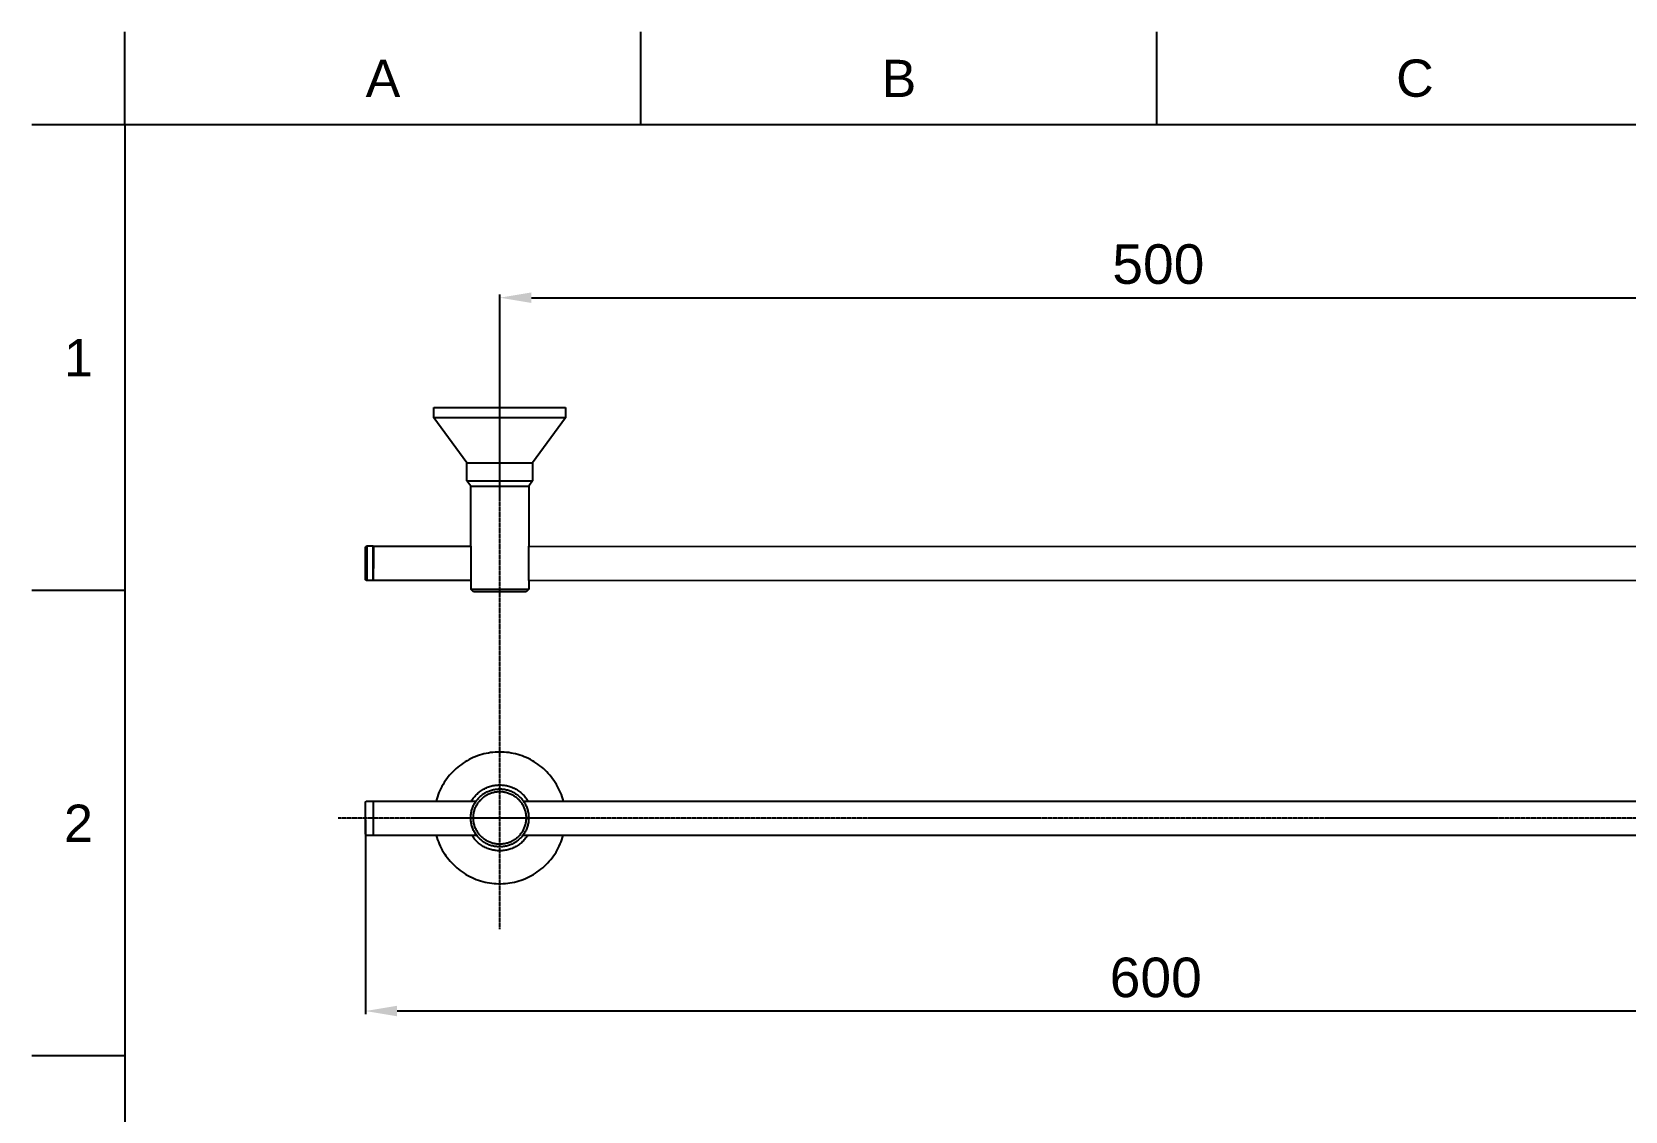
# Model space of a CAD drawing. Header units: millimetres. Extents: x 2944 to 4044, y 1234 to 2718.
# Drawn here: x 2994 to 3599, y 2309 to 2718 of the extents above; entities that cross this region are included whole.
import ezdxf

# ---------------------------------------------------------------- set-up
doc = ezdxf.new("R2010")
doc.units = ezdxf.units.MM
doc.linetypes.add('CENTER', pattern=[0.6, 0.375, -0.075, 0.075, -0.075])
for name, color, linetype in [('CEN2', 1, 'Continuous'), ('DIM2', 3, 'Continuous'), ('form22', 7, 'Continuous'), ('main', 7, 'Continuous')]:
    doc.layers.add(name, color=color, linetype=linetype)
doc.styles.add('Arial Regular', font='arial.ttf')
doc.styles.get("Standard").update_dxf_attribs({"font": 'arial.ttf'})
doc.dimstyles.new('ISO-25', dxfattribs={"dimtxt": 2.5, "dimasz": 2.5, "dimexe": 1.25, "dimexo": 0.625, "dimtad": 1, "dimtxsty": 'Standard', "dimcen": 2.5, "dimadec": 0, "dimazin": 0, "dimtfac": 1, "dimtmove": 0, "dimatfit": 3, "dimfxl": 1, "dimarcsym": 0})

# ---------------------------------------------------------------- blocks, each defined once
blk = doc.blocks.new('*D26')
at = {"layer": 'Defpoints', "color": 0, "transparency": 16777216}
for p in [(3671.36, 2617.48), (3171.36, 2575.82), (3671.36, 2575.82)]:
    blk.add_point(p, dxfattribs=at)
at = {"layer": 'DIM2', "color": 0, "lineweight": -2, "transparency": 16777216}
for p, q in [((3171.36, 2576.44), (3171.36, 2618.73)), ((3183.36, 2617.48), (3659.36, 2617.48)), ((3671.36, 2576.44), (3671.36, 2618.73))]:
    blk.add_line(p, q, dxfattribs=at)
at = {"layer": 'DIM2', "color": 0, "transparency": 16777216}
for points in [[(3183.36, 2619.48), (3183.36, 2615.48), (3171.36, 2617.48)], [(3659.36, 2619.48), (3659.36, 2615.48), (3671.36, 2617.48)]]:
    blk.add_solid(points, dxfattribs=at)
at = {"layer": 'DIM2', "color": 0, "transparency": 16777216, "insert": (3421.36, 2630.14), "char_height": 15, "attachment_point": 5}
blk.add_mtext('500', dxfattribs=at)
blk = doc.blocks.new('*D30')
at = {"layer": 'Defpoints', "color": 0, "transparency": 16777216}
for p in [(3120.37, 2419.82), (3720.38, 2419.82), (3120.37, 2346.61)]:
    blk.add_point(p, dxfattribs=at)
at = {"layer": 'DIM2', "color": 0, "lineweight": -2, "transparency": 16777216}
for p, q in [((3120.37, 2419.19), (3120.37, 2345.36)), ((3720.38, 2419.19), (3720.38, 2345.36)), ((3708.38, 2346.61), (3132.37, 2346.61))]:
    blk.add_line(p, q, dxfattribs=at)
at = {"layer": 'DIM2', "color": 0, "transparency": 16777216}
for points in [[(3132.37, 2348.61), (3132.37, 2344.61), (3120.37, 2346.61)], [(3708.38, 2348.61), (3708.38, 2344.61), (3720.38, 2346.61)]]:
    blk.add_solid(points, dxfattribs=at)
at = {"layer": 'DIM2', "color": 0, "transparency": 16777216, "insert": (3420.38, 2359.27), "char_height": 15, "attachment_point": 5}
blk.add_mtext('600', dxfattribs=at)

msp = doc.modelspace()

# ---------------------------------------------------------------- linework, layer by layer
at = {"layer": 'CEN2', "linetype": 'CENTER'}
for p, q in [((3171.36, 2377.68), (3171.36, 2595.67)), ((3890.65, 2419.84), (3109.89, 2419.84))]:
    msp.add_line(p, q, dxfattribs=at)
at = {"layer": 'form22'}
for p, q in [((3029.11, 2683.07), (3029.11, 2718.43)), ((3224.97, 2683.07), (3224.97, 2718.43)), ((3420.83, 2683.07), (3420.83, 2718.43)), ((3029.11, 2683.07), (2993.76, 2683.07)), ((3029.11, 2683.07), (3029.11, 1268.93)), ((4008.41, 2683.07), (3029.11, 2683.07)), ((3029.11, 2506.3), (2993.76, 2506.3)), ((3029.11, 2329.54), (2993.76, 2329.54))]:
    msp.add_line(p, q, dxfattribs=at)
at = {"layer": 'main'}
for p, q in [((3146.36, 2571.8), (3146.36, 2575.82)), ((3146.36, 2575.82), (3196.36, 2575.82)), ((3196.36, 2571.8), (3146.36, 2571.8)), ((3158.86, 2554.76), (3146.36, 2571.8)), ((3196.36, 2571.8), (3183.86, 2554.76)), ((3196.36, 2575.82), (3196.36, 2571.8)), ((3158.86, 2554.76), (3183.86, 2554.76)), ((3158.86, 2547.94), (3158.86, 2554.76)), ((3183.86, 2554.76), (3183.86, 2547.94)), ((3158.86, 2547.94), (3183.86, 2547.94)), ((3160.36, 2545.93), (3158.86, 2547.94)), ((3183.86, 2547.94), (3182.36, 2545.93)), ((3160.36, 2545.93), (3182.36, 2545.93)), ((3160.36, 2523.09), (3160.36, 2545.93)), ((3182.36, 2545.93), (3182.36, 2523.09)), ((3120.37, 2510.65), (3120.38, 2522.55)), ((3120.38, 2522.63), (3120.39, 2522.65)), ((3120.38, 2522.61), (3120.38, 2522.63)), ((3120.38, 2522.6), (3120.38, 2522.61)), ((3120.38, 2522.58), (3120.38, 2522.6)), ((3120.38, 2522.56), (3120.38, 2522.58)), ((3120.38, 2522.55), (3120.38, 2522.56)), ((3120.39, 2522.68), (3120.4, 2522.7)), ((3120.39, 2522.66), (3120.39, 2522.68)), ((3120.39, 2522.65), (3120.39, 2522.66)), ((3120.4, 2522.7), (3120.41, 2522.71)), ((3120.41, 2522.73), (3120.42, 2522.75)), ((3120.41, 2522.71), (3120.41, 2522.73)), ((3120.42, 2522.75), (3120.43, 2522.76)), ((3120.43, 2522.78), (3120.44, 2522.79)), ((3120.43, 2522.76), (3120.43, 2522.78)), ((3120.44, 2522.79), (3120.45, 2522.81)), ((3120.45, 2522.81), (3120.46, 2522.82)), ((3120.46, 2522.82), (3120.47, 2522.83)), ((3120.47, 2522.83), (3120.48, 2522.85)), ((3120.48, 2522.85), (3120.49, 2522.86)), ((3120.49, 2522.86), (3120.5, 2522.88)), ((3120.5, 2522.88), (3120.51, 2522.89)), ((3120.51, 2522.89), (3120.52, 2522.9)), ((3120.52, 2522.9), (3120.54, 2522.91)), ((3120.54, 2522.91), (3120.55, 2522.92)), ((3120.55, 2522.92), (3120.56, 2522.93)), ((3120.56, 2522.93), (3120.58, 2522.94)), ((3120.58, 2522.95), (3120.57, 2510.25)), ((3120.64, 2523), (3120.58, 2522.95)), ((3120.58, 2522.94), (3120.64, 2523)), ((3120.64, 2523), (3120.66, 2523.01)), ((3120.64, 2510.2), (3120.64, 2523)), ((3120.64, 2523), (3120.64, 2523)), ((3120.66, 2523.01), (3120.67, 2523.01)), ((3120.67, 2523.01), (3120.68, 2523.02)), ((3120.68, 2523.02), (3120.7, 2523.03)), ((3120.7, 2523.03), (3120.71, 2523.04)), ((3120.71, 2523.04), (3120.73, 2523.05)), ((3120.73, 2523.05), (3120.75, 2523.05)), ((3120.75, 2523.05), (3120.76, 2523.06)), ((3120.76, 2523.06), (3120.78, 2523.07)), ((3120.78, 2523.07), (3120.79, 2523.07)), ((3120.79, 2523.07), (3120.81, 2523.08)), ((3120.81, 2523.08), (3120.83, 2523.08)), ((3120.83, 2523.08), (3120.84, 2523.08)), ((3120.84, 2523.08), (3120.86, 2523.09)), ((3120.86, 2523.09), (3120.88, 2523.09)), ((3120.88, 2523.09), (3120.89, 2523.09)), ((3120.89, 2523.09), (3120.91, 2523.09)), ((3120.91, 2523.09), (3120.93, 2523.09)), ((3120.93, 2523.09), (3120.94, 2523.1)), ((3123.28, 2523.09), (3120.94, 2523.1)), ((3120.94, 2523.1), (3120.94, 2510.1)), ((3123.27, 2510.09), (3123.28, 2523.09)), ((3123.28, 2523.09), (3123.38, 2522.99)), ((3123.48, 2523.09), (3123.38, 2522.99)), ((3123.38, 2522.99), (3123.38, 2522.96)), ((3123.38, 2522.96), (3123.38, 2522.77)), ((3123.38, 2522.77), (3123.38, 2522.4)), ((3123.38, 2522.4), (3123.38, 2521.69)), ((3123.47, 2510.09), (3123.48, 2523.09)), ((3123.48, 2523.09), (3160.36, 2523.09)), ((3160.36, 2523.09), (3160.36, 2510.09)), ((3182.36, 2510.09), (3182.36, 2523.09)), ((3182.36, 2523.09), (3660.36, 2523.02)), ((3123.38, 2521.69), (3123.38, 2520.13)), ((3123.38, 2520.13), (3123.38, 2518.59)), ((3123.38, 2518.59), (3123.38, 2515.35)), ((3120.37, 2510.63), (3120.37, 2510.65)), ((3120.38, 2510.61), (3120.37, 2510.63)), ((3120.38, 2510.59), (3120.38, 2510.61)), ((3120.38, 2510.58), (3120.38, 2510.59)), ((3120.38, 2510.56), (3120.38, 2510.58)), ((3120.39, 2510.54), (3120.38, 2510.56)), ((3120.39, 2510.53), (3120.39, 2510.54)), ((3120.39, 2510.51), (3120.39, 2510.53)), ((3120.4, 2510.49), (3120.39, 2510.51)), ((3120.4, 2510.48), (3120.4, 2510.49)), ((3120.41, 2510.46), (3120.4, 2510.48)), ((3120.42, 2510.44), (3120.41, 2510.46)), ((3120.42, 2510.43), (3120.42, 2510.44)), ((3120.43, 2510.41), (3120.42, 2510.43)), ((3120.44, 2510.4), (3120.43, 2510.41)), ((3120.45, 2510.38), (3120.44, 2510.4)), ((3120.46, 2510.37), (3120.45, 2510.38)), ((3120.47, 2510.36), (3120.46, 2510.37)), ((3120.48, 2510.34), (3120.47, 2510.36)), ((3120.49, 2510.33), (3120.48, 2510.34)), ((3120.5, 2510.31), (3120.49, 2510.33)), ((3120.51, 2510.3), (3120.5, 2510.31)), ((3120.52, 2510.29), (3120.51, 2510.3)), ((3120.53, 2510.28), (3120.52, 2510.29)), ((3120.55, 2510.27), (3120.53, 2510.28)), ((3120.56, 2510.26), (3120.55, 2510.27)), ((3120.57, 2510.25), (3120.56, 2510.26)), ((3120.64, 2510.2), (3120.57, 2510.24)), ((3120.65, 2510.19), (3120.64, 2510.2)), ((3120.67, 2510.18), (3120.65, 2510.19)), ((3120.68, 2510.17), (3120.67, 2510.18)), ((3120.7, 2510.16), (3120.68, 2510.17)), ((3120.71, 2510.15), (3120.7, 2510.16)), ((3120.73, 2510.14), (3120.71, 2510.15)), ((3120.74, 2510.14), (3120.73, 2510.14)), ((3120.76, 2510.13), (3120.74, 2510.14)), ((3120.77, 2510.12), (3120.76, 2510.13)), ((3120.79, 2510.12), (3120.77, 2510.12)), ((3120.81, 2510.11), (3120.79, 2510.12)), ((3120.82, 2510.11), (3120.81, 2510.11)), ((3120.84, 2510.11), (3120.82, 2510.11)), ((3120.86, 2510.1), (3120.84, 2510.11)), ((3120.87, 2510.1), (3120.86, 2510.1)), ((3120.89, 2510.1), (3120.87, 2510.1)), ((3120.91, 2510.1), (3120.89, 2510.1)), ((3120.92, 2510.1), (3120.91, 2510.1)), ((3120.94, 2510.1), (3120.92, 2510.1)), ((3123.27, 2510.09), (3120.94, 2510.1)), ((3123.37, 2510.19), (3123.27, 2510.09)), ((3123.38, 2515.35), (3123.37, 2513.68)), ((3123.37, 2513.68), (3123.37, 2512.66)), ((3123.37, 2512.66), (3123.37, 2511.76)), ((3123.37, 2511.76), (3123.37, 2510.72)), ((3123.37, 2510.72), (3123.37, 2510.29)), ((3123.37, 2510.29), (3123.37, 2510.19)), ((3123.37, 2510.19), (3123.47, 2510.09)), ((3160.36, 2510.09), (3123.47, 2510.09)), ((3160.36, 2510.09), (3160.36, 2506.82)), ((3182.36, 2510.09), (3182.36, 2506.82)), ((3660.36, 2510.02), (3182.36, 2510.09)), ((3161.36, 2505.82), (3160.36, 2506.82)), ((3160.36, 2506.82), (3182.36, 2506.82)), ((3160.36, 2506.82), (3160.36, 2506.82)), ((3181.36, 2505.82), (3161.36, 2505.82)), ((3182.36, 2506.82), (3181.36, 2505.82)), ((3182.36, 2506.82), (3182.36, 2506.82)), ((3162.89, 2443.48), (3162.08, 2443.17)), ((3163.71, 2443.76), (3162.89, 2443.48)), ((3164.53, 2444.01), (3163.71, 2443.76)), ((3165.37, 2444.23), (3164.53, 2444.01)), ((3166.21, 2444.42), (3165.37, 2444.23)), ((3167.06, 2444.58), (3166.21, 2444.42)), ((3167.91, 2444.72), (3167.06, 2444.58)), ((3168.77, 2444.82), (3167.91, 2444.72)), ((3169.63, 2444.9), (3168.77, 2444.82)), ((3170.49, 2444.94), (3169.63, 2444.9)), ((3171.36, 2444.96), (3170.49, 2444.94)), ((3172.22, 2444.94), (3171.36, 2444.96)), ((3173.09, 2444.9), (3172.22, 2444.94)), ((3173.95, 2444.82), (3173.09, 2444.9)), ((3174.8, 2444.72), (3173.95, 2444.82)), ((3175.66, 2444.58), (3174.8, 2444.72)), ((3176.51, 2444.42), (3175.66, 2444.58)), ((3177.35, 2444.23), (3176.51, 2444.42)), ((3178.19, 2444.01), (3177.35, 2444.23)), ((3179.01, 2443.76), (3178.19, 2444.01)), ((3179.83, 2443.48), (3179.01, 2443.76)), ((3180.64, 2443.17), (3179.83, 2443.48)), ((3153.51, 2437.46), (3152.92, 2436.83)), ((3154.13, 2438.07), (3153.51, 2437.46)), ((3154.76, 2438.65), (3154.13, 2438.07)), ((3155.42, 2439.22), (3154.76, 2438.65)), ((3156.09, 2439.76), (3155.42, 2439.22)), ((3156.79, 2440.27), (3156.09, 2439.76)), ((3157.5, 2440.76), (3156.79, 2440.27)), ((3158.23, 2441.23), (3157.5, 2440.76)), ((3158.97, 2441.67), (3158.23, 2441.23)), ((3159.73, 2442.09), (3158.97, 2441.67)), ((3160.5, 2442.47), (3159.73, 2442.09)), ((3161.28, 2442.84), (3160.5, 2442.47)), ((3162.08, 2443.17), (3161.28, 2442.84)), ((3181.43, 2442.84), (3180.64, 2443.17)), ((3182.22, 2442.47), (3181.43, 2442.84)), ((3182.99, 2442.09), (3182.22, 2442.47)), ((3183.75, 2441.67), (3182.99, 2442.09)), ((3184.49, 2441.23), (3183.75, 2441.67)), ((3185.22, 2440.76), (3184.49, 2441.23)), ((3185.93, 2440.27), (3185.22, 2440.76)), ((3186.62, 2439.76), (3185.93, 2440.27)), ((3187.3, 2439.22), (3186.62, 2439.76)), ((3187.96, 2438.65), (3187.3, 2439.22)), ((3188.59, 2438.07), (3187.96, 2438.65)), ((3189.21, 2437.46), (3188.59, 2438.07)), ((3189.8, 2436.83), (3189.21, 2437.46)), ((3149.41, 2431.92), (3149.01, 2431.16)), ((3149.84, 2432.68), (3149.41, 2431.92)), ((3150.29, 2433.41), (3149.84, 2432.68)), ((3150.77, 2434.13), (3150.29, 2433.41)), ((3151.27, 2434.83), (3150.77, 2434.13)), ((3151.79, 2435.52), (3151.27, 2434.83)), ((3152.34, 2436.19), (3151.79, 2435.52)), ((3152.92, 2436.83), (3152.34, 2436.19)), ((3165.93, 2431.22), (3166.32, 2431.4)), ((3166.32, 2431.4), (3166.72, 2431.56)), ((3166.72, 2431.56), (3167.12, 2431.72)), ((3167.12, 2431.72), (3167.53, 2431.86)), ((3167.53, 2431.86), (3167.95, 2431.98)), ((3167.95, 2431.98), (3168.36, 2432.09)), ((3168.36, 2432.09), (3168.78, 2432.19)), ((3168.78, 2432.19), (3169.21, 2432.27)), ((3169.21, 2432.27), (3169.64, 2432.34)), ((3169.64, 2432.34), (3170.06, 2432.39)), ((3170.06, 2432.39), (3170.5, 2432.43)), ((3170.5, 2432.43), (3170.93, 2432.45)), ((3170.93, 2432.45), (3171.36, 2432.46)), ((3171.36, 2432.46), (3171.79, 2432.45)), ((3171.79, 2432.45), (3172.22, 2432.43)), ((3172.22, 2432.43), (3172.65, 2432.39)), ((3172.65, 2432.39), (3173.08, 2432.34)), ((3173.08, 2432.34), (3173.51, 2432.27)), ((3173.51, 2432.27), (3173.93, 2432.19)), ((3173.93, 2432.19), (3174.35, 2432.09)), ((3174.35, 2432.09), (3174.77, 2431.98)), ((3174.77, 2431.98), (3175.19, 2431.86)), ((3175.19, 2431.86), (3175.59, 2431.72)), ((3175.59, 2431.72), (3176, 2431.56)), ((3176, 2431.56), (3176.4, 2431.4)), ((3176.4, 2431.4), (3176.79, 2431.22)), ((3190.37, 2436.19), (3189.8, 2436.83)), ((3190.92, 2435.52), (3190.37, 2436.19)), ((3191.45, 2434.83), (3190.92, 2435.52)), ((3191.95, 2434.13), (3191.45, 2434.83)), ((3192.43, 2433.41), (3191.95, 2434.13)), ((3192.88, 2432.68), (3192.43, 2433.41)), ((3193.31, 2431.92), (3192.88, 2432.68)), ((3193.71, 2431.16), (3193.31, 2431.92)), ((3120.36, 2425.77), (3120.37, 2425.79)), ((3120.36, 2425.75), (3120.36, 2425.77)), ((3120.36, 2425.73), (3120.36, 2425.75)), ((3120.36, 2425.71), (3120.36, 2425.73)), ((3120.36, 2425.69), (3120.36, 2425.71)), ((3120.36, 2425.67), (3120.36, 2425.69)), ((3120.36, 2425.64), (3120.36, 2425.67)), ((3120.36, 2425.62), (3120.36, 2425.64)), ((3120.36, 2425.6), (3120.36, 2425.62)), ((3120.37, 2425.58), (3120.36, 2425.6)), ((3120.37, 2425.82), (3120.38, 2425.84)), ((3120.37, 2425.79), (3120.37, 2425.82)), ((3120.37, 2425.56), (3120.37, 2425.58)), ((3120.38, 2425.54), (3120.37, 2425.56)), ((3120.37, 2425.09), (3120.38, 2425.54)), ((3120.38, 2425.86), (3120.39, 2425.88)), ((3120.38, 2425.84), (3120.38, 2425.86)), ((3120.39, 2425.9), (3120.4, 2425.92)), ((3120.39, 2425.88), (3120.39, 2425.9)), ((3120.4, 2425.92), (3120.41, 2425.94)), ((3120.41, 2425.94), (3120.42, 2425.96)), ((3120.42, 2425.96), (3120.43, 2425.98)), ((3120.43, 2425.98), (3120.44, 2426)), ((3120.44, 2426), (3120.45, 2426.02)), ((3120.45, 2426.02), (3120.46, 2426.03)), ((3120.46, 2426.03), (3120.47, 2426.05)), ((3120.47, 2426.05), (3120.49, 2426.07)), ((3120.49, 2426.07), (3120.5, 2426.09)), ((3120.5, 2426.09), (3120.51, 2426.1)), ((3120.51, 2426.1), (3120.53, 2426.12)), ((3120.53, 2426.12), (3120.54, 2426.14)), ((3120.54, 2426.14), (3120.56, 2426.15)), ((3120.56, 2426.15), (3120.58, 2426.17)), ((3120.58, 2426.17), (3120.64, 2426.22)), ((3120.64, 2426.22), (3120.66, 2426.22)), ((3120.66, 2426.22), (3120.67, 2426.23)), ((3120.67, 2426.23), (3120.68, 2426.24)), ((3120.68, 2426.24), (3120.7, 2426.25)), ((3120.7, 2426.25), (3120.71, 2426.26)), ((3120.71, 2426.26), (3120.73, 2426.27)), ((3120.73, 2426.27), (3120.74, 2426.27)), ((3120.74, 2426.27), (3120.76, 2426.28)), ((3120.76, 2426.28), (3120.78, 2426.29)), ((3120.78, 2426.29), (3120.79, 2426.29)), ((3120.79, 2426.29), (3120.81, 2426.3)), ((3120.81, 2426.3), (3120.82, 2426.3)), ((3120.82, 2426.3), (3120.84, 2426.3)), ((3120.84, 2426.3), (3120.86, 2426.31)), ((3120.86, 2426.31), (3120.87, 2426.31)), ((3120.87, 2426.31), (3120.89, 2426.31)), ((3120.89, 2426.31), (3120.91, 2426.31)), ((3120.91, 2426.31), (3120.92, 2426.31)), ((3120.92, 2426.31), (3120.94, 2426.31)), ((3120.94, 2426.31), (3123.28, 2426.31)), ((3123.28, 2426.31), (3123.28, 2426.31)), ((3123.28, 2426.31), (3123.28, 2426.31)), ((3123.28, 2426.31), (3123.29, 2426.31)), ((3123.29, 2426.31), (3123.29, 2426.31)), ((3123.29, 2426.31), (3123.29, 2426.31)), ((3123.29, 2426.31), (3123.3, 2426.31)), ((3123.3, 2426.31), (3123.3, 2426.31)), ((3123.3, 2426.31), (3123.3, 2426.31)), ((3123.3, 2426.31), (3123.31, 2426.31)), ((3123.31, 2426.31), (3123.31, 2426.31)), ((3123.31, 2426.31), (3123.31, 2426.31)), ((3123.31, 2426.31), (3123.32, 2426.31)), ((3123.32, 2426.31), (3123.32, 2426.31)), ((3123.32, 2426.31), (3123.32, 2426.3)), ((3123.32, 2426.3), (3123.33, 2426.3)), ((3123.33, 2426.3), (3123.33, 2426.3)), ((3123.33, 2426.3), (3123.33, 2426.3)), ((3123.33, 2426.3), (3123.33, 2426.3)), ((3123.33, 2426.3), (3123.34, 2426.29)), ((3123.34, 2426.29), (3123.34, 2426.29)), ((3123.34, 2426.29), (3123.34, 2426.29)), ((3123.34, 2426.29), (3123.34, 2426.29)), ((3123.34, 2426.29), (3123.35, 2426.28)), ((3123.35, 2426.28), (3123.35, 2426.28)), ((3123.35, 2426.28), (3123.35, 2426.28)), ((3123.35, 2426.28), (3123.35, 2426.28)), ((3123.35, 2426.28), (3123.36, 2426.27)), ((3123.36, 2426.27), (3123.36, 2426.27)), ((3123.36, 2426.27), (3123.36, 2426.27)), ((3123.36, 2426.27), (3123.36, 2426.27)), ((3123.36, 2426.27), (3123.36, 2426.26)), ((3123.36, 2426.26), (3123.36, 2426.26)), ((3123.36, 2426.26), (3123.37, 2426.26)), ((3123.37, 2426.26), (3123.37, 2426.25)), ((3123.37, 2426.25), (3123.37, 2426.25)), ((3123.37, 2426.25), (3123.37, 2426.25)), ((3123.37, 2426.25), (3123.37, 2426.24)), ((3123.37, 2426.24), (3123.37, 2426.24)), ((3123.37, 2426.24), (3123.37, 2426.24)), ((3123.37, 2426.24), (3123.37, 2426.23)), ((3123.37, 2426.23), (3123.37, 2426.23)), ((3123.37, 2426.23), (3123.37, 2426.23)), ((3123.38, 2426.21), (3123.48, 2426.31)), ((3123.38, 2426.2), (3123.38, 2426.21)), ((3123.38, 2413.41), (3123.38, 2426.2)), ((3123.48, 2426.31), (3162.38, 2426.31)), ((3147.42, 2427.15), (3147.18, 2426.31)), ((3147.68, 2427.97), (3147.42, 2427.15)), ((3147.97, 2428.78), (3147.68, 2427.97)), ((3148.29, 2429.59), (3147.97, 2428.78)), ((3148.63, 2430.38), (3148.29, 2429.59)), ((3149.01, 2431.16), (3148.63, 2430.38)), ((3160.6, 2426.31), (3160.82, 2426.68)), ((3160.82, 2426.68), (3161.06, 2427.04)), ((3161.06, 2427.04), (3161.31, 2427.4)), ((3161.31, 2427.4), (3161.58, 2427.74)), ((3161.58, 2427.74), (3161.85, 2428.07)), ((3161.63, 2425.09), (3161.82, 2425.43)), ((3161.82, 2425.43), (3162.01, 2425.76)), ((3161.85, 2428.07), (3162.14, 2428.4)), ((3162.01, 2425.76), (3162.22, 2426.08)), ((3162.14, 2428.4), (3162.43, 2428.71)), ((3162.22, 2426.08), (3162.44, 2426.39)), ((3162.43, 2428.71), (3162.74, 2429.01)), ((3162.44, 2426.39), (3162.67, 2426.7)), ((3162.67, 2426.7), (3162.91, 2426.99)), ((3162.74, 2429.01), (3163.06, 2429.3)), ((3162.86, 2425.23), (3163.05, 2425.52)), ((3162.91, 2426.99), (3163.15, 2427.28)), ((3163.05, 2425.52), (3163.25, 2425.81)), ((3163.06, 2429.3), (3163.39, 2429.59)), ((3163.15, 2427.28), (3163.41, 2427.56)), ((3163.25, 2425.81), (3163.46, 2426.08)), ((3163.39, 2429.59), (3163.73, 2429.86)), ((3163.41, 2427.56), (3163.68, 2427.84)), ((3163.46, 2426.08), (3163.67, 2426.36)), ((3163.67, 2426.36), (3163.9, 2426.62)), ((3163.68, 2427.84), (3163.96, 2428.1)), ((3163.73, 2429.86), (3164.07, 2430.11)), ((3163.9, 2426.62), (3164.14, 2426.87)), ((3163.96, 2428.1), (3164.25, 2428.35)), ((3164.07, 2430.11), (3164.43, 2430.36)), ((3164.14, 2426.87), (3164.38, 2427.12)), ((3164.25, 2428.35), (3164.54, 2428.59)), ((3164.38, 2427.12), (3164.63, 2427.36)), ((3164.43, 2430.36), (3164.79, 2430.59)), ((3164.54, 2428.59), (3164.85, 2428.82)), ((3164.63, 2427.36), (3164.89, 2427.59)), ((3164.79, 2430.59), (3165.16, 2430.81)), ((3164.85, 2428.82), (3165.16, 2429.04)), ((3164.89, 2427.59), (3165.16, 2427.81)), ((3165.16, 2430.81), (3165.54, 2431.02)), ((3165.16, 2429.04), (3165.48, 2429.25)), ((3165.16, 2427.81), (3165.44, 2428.02)), ((3165.44, 2428.02), (3165.72, 2428.22)), ((3165.48, 2429.25), (3165.8, 2429.45)), ((3165.54, 2431.02), (3165.93, 2431.22)), ((3165.72, 2428.22), (3166.01, 2428.41)), ((3165.8, 2429.45), (3166.14, 2429.64)), ((3166.01, 2428.41), (3166.31, 2428.59)), ((3166.14, 2429.64), (3166.48, 2429.81)), ((3166.31, 2428.59), (3166.61, 2428.76)), ((3166.48, 2429.81), (3166.82, 2429.98)), ((3166.61, 2428.76), (3166.92, 2428.92)), ((3166.82, 2429.98), (3167.17, 2430.13)), ((3166.92, 2428.92), (3167.23, 2429.07)), ((3167.17, 2430.13), (3167.53, 2430.27)), ((3167.23, 2429.07), (3167.55, 2429.2)), ((3167.53, 2430.27), (3167.89, 2430.39)), ((3167.55, 2429.2), (3167.88, 2429.33)), ((3167.88, 2429.33), (3168.2, 2429.45)), ((3167.89, 2430.39), (3168.25, 2430.51)), ((3168.2, 2429.45), (3168.53, 2429.55)), ((3168.25, 2430.51), (3168.62, 2430.61)), ((3168.53, 2429.55), (3168.87, 2429.64)), ((3168.62, 2430.61), (3168.99, 2430.7)), ((3168.87, 2429.64), (3169.21, 2429.72)), ((3168.99, 2430.7), (3169.37, 2430.77)), ((3169.21, 2429.72), (3169.55, 2429.79)), ((3169.37, 2430.77), (3169.74, 2430.84)), ((3169.55, 2429.79), (3169.89, 2429.85)), ((3169.74, 2430.84), (3170.12, 2430.89)), ((3169.89, 2429.85), (3170.23, 2429.89)), ((3170.12, 2430.89), (3170.5, 2430.92)), ((3170.23, 2429.89), (3170.58, 2429.93)), ((3170.5, 2430.92), (3170.88, 2430.95)), ((3170.58, 2429.93), (3170.93, 2429.95)), ((3170.88, 2430.95), (3171.26, 2430.96)), ((3170.93, 2429.95), (3171.27, 2429.96)), ((3171.26, 2430.96), (3171.65, 2430.95)), ((3171.27, 2429.96), (3171.62, 2429.95)), ((3171.62, 2429.95), (3171.97, 2429.94)), ((3171.65, 2430.95), (3172.03, 2430.94)), ((3171.97, 2429.94), (3172.31, 2429.91)), ((3172.03, 2430.94), (3172.41, 2430.91)), ((3172.31, 2429.91), (3172.66, 2429.87)), ((3172.41, 2430.91), (3172.79, 2430.86)), ((3172.66, 2429.87), (3173, 2429.82)), ((3172.79, 2430.86), (3173.16, 2430.81)), ((3173, 2429.82), (3173.34, 2429.76)), ((3173.16, 2430.81), (3173.54, 2430.74)), ((3173.34, 2429.76), (3173.68, 2429.68)), ((3173.54, 2430.74), (3173.91, 2430.66)), ((3173.68, 2429.68), (3174.02, 2429.6)), ((3173.91, 2430.66), (3174.28, 2430.56)), ((3174.02, 2429.6), (3174.35, 2429.5)), ((3174.28, 2430.56), (3174.65, 2430.45)), ((3174.35, 2429.5), (3174.68, 2429.39)), ((3174.65, 2430.45), (3175.01, 2430.33)), ((3174.68, 2429.39), (3175, 2429.27)), ((3175, 2429.27), (3175.33, 2429.14)), ((3175.01, 2430.33), (3175.37, 2430.2)), ((3175.33, 2429.14), (3175.64, 2428.99)), ((3175.37, 2430.2), (3175.72, 2430.05)), ((3175.64, 2428.99), (3175.95, 2428.84)), ((3175.72, 2430.05), (3176.07, 2429.9)), ((3175.95, 2428.84), (3176.26, 2428.67)), ((3176.07, 2429.9), (3176.41, 2429.73)), ((3176.26, 2428.67), (3176.56, 2428.5)), ((3176.41, 2429.73), (3176.75, 2429.55)), ((3176.56, 2428.5), (3176.85, 2428.31)), ((3176.75, 2429.55), (3177.08, 2429.35)), ((3176.79, 2431.22), (3177.18, 2431.02)), ((3176.85, 2428.31), (3177.14, 2428.12)), ((3177.08, 2429.35), (3177.4, 2429.15)), ((3177.14, 2428.12), (3177.42, 2427.91)), ((3177.18, 2431.02), (3177.55, 2430.81)), ((3177.4, 2429.15), (3177.72, 2428.93)), ((3177.42, 2427.91), (3177.69, 2427.7)), ((3177.55, 2430.81), (3177.93, 2430.59)), ((3177.69, 2427.7), (3177.96, 2427.47)), ((3177.72, 2428.93), (3178.02, 2428.71)), ((3177.93, 2430.59), (3178.29, 2430.36)), ((3177.96, 2427.47), (3178.21, 2427.24)), ((3178.02, 2428.71), (3178.32, 2428.47)), ((3178.21, 2427.24), (3178.46, 2427)), ((3178.29, 2430.36), (3178.65, 2430.11)), ((3178.32, 2428.47), (3178.61, 2428.22)), ((3178.46, 2427), (3178.7, 2426.75)), ((3178.61, 2428.22), (3178.9, 2427.97)), ((3178.65, 2430.11), (3178.99, 2429.86)), ((3178.7, 2426.75), (3178.93, 2426.49)), ((3178.9, 2427.97), (3179.17, 2427.7)), ((3178.93, 2426.49), (3179.15, 2426.22)), ((3178.99, 2429.86), (3179.33, 2429.59)), ((3179.15, 2426.22), (3179.37, 2425.95)), ((3179.17, 2427.7), (3179.44, 2427.43)), ((3179.33, 2429.59), (3179.66, 2429.3)), ((3179.37, 2425.95), (3179.57, 2425.66)), ((3179.44, 2427.43), (3179.69, 2427.14)), ((3179.57, 2425.66), (3179.76, 2425.38)), ((3179.66, 2429.3), (3179.98, 2429.01)), ((3179.69, 2427.14), (3179.93, 2426.85)), ((3179.76, 2425.38), (3179.95, 2425.08)), ((3179.93, 2426.85), (3180.17, 2426.55)), ((3179.98, 2429.01), (3180.28, 2428.71)), ((3180.17, 2426.55), (3180.39, 2426.24)), ((3180.28, 2428.71), (3180.58, 2428.4)), ((3180.34, 2426.31), (3662.38, 2426.31)), ((3180.39, 2426.24), (3180.6, 2425.92)), ((3180.58, 2428.4), (3180.87, 2428.07)), ((3180.6, 2425.92), (3180.8, 2425.59)), ((3180.8, 2425.59), (3180.99, 2425.26)), ((3180.87, 2428.07), (3181.14, 2427.74)), ((3180.99, 2425.26), (3181.17, 2424.93)), ((3181.14, 2427.74), (3181.4, 2427.4)), ((3181.4, 2427.4), (3181.66, 2427.04)), ((3181.66, 2427.04), (3181.89, 2426.68)), ((3181.89, 2426.68), (3182.12, 2426.31)), ((3194.08, 2430.38), (3193.71, 2431.16)), ((3194.43, 2429.59), (3194.08, 2430.38)), ((3194.75, 2428.78), (3194.43, 2429.59)), ((3195.04, 2427.97), (3194.75, 2428.78)), ((3195.3, 2427.15), (3195.04, 2427.97)), ((3195.54, 2426.31), (3195.3, 2427.15)), ((3120.37, 2425.02), (3120.37, 2425.09)), ((3120.37, 2424.81), (3120.37, 2425.01)), ((3120.37, 2424.74), (3120.37, 2424.81)), ((3120.37, 2424.81), (3120.37, 2424.81)), ((3120.37, 2424.67), (3120.37, 2424.74)), ((3120.37, 2424.74), (3120.37, 2424.74)), ((3120.37, 2424.66), (3120.37, 2424.67)), ((3120.37, 2424.59), (3120.37, 2424.66)), ((3120.37, 2424.51), (3120.37, 2424.59)), ((3120.37, 2424.59), (3120.37, 2424.59)), ((3120.37, 2419.87), (3120.37, 2424.51)), ((3120.37, 2424.51), (3120.37, 2424.51)), ((3120.37, 2424.42), (3120.37, 2424.43)), ((3120.37, 2419.82), (3120.37, 2419.87)), ((3120.37, 2416.85), (3120.37, 2419.82)), ((3160.36, 2419.96), (3160.37, 2420.34)), ((3160.37, 2419.57), (3160.36, 2419.96)), ((3160.37, 2420.34), (3160.39, 2420.72)), ((3160.39, 2419.19), (3160.37, 2419.57)), ((3160.39, 2420.72), (3160.42, 2421.1)), ((3160.42, 2418.81), (3160.39, 2419.19)), ((3160.42, 2421.1), (3160.46, 2421.48)), ((3160.46, 2421.48), (3160.52, 2421.86)), ((3160.52, 2421.86), (3160.6, 2422.23)), ((3160.6, 2422.23), (3160.68, 2422.6)), ((3160.68, 2422.6), (3160.78, 2422.97)), ((3160.78, 2422.97), (3160.89, 2423.34)), ((3160.89, 2423.34), (3161.02, 2423.7)), ((3161.02, 2423.7), (3161.15, 2424.06)), ((3161.15, 2424.06), (3161.3, 2424.41)), ((3161.3, 2424.41), (3161.46, 2424.75)), ((3161.36, 2419.96), (3161.37, 2420.3)), ((3161.37, 2419.61), (3161.36, 2419.96)), ((3161.37, 2420.3), (3161.38, 2420.65)), ((3161.38, 2419.26), (3161.37, 2419.61)), ((3161.38, 2420.65), (3161.41, 2421)), ((3161.41, 2418.92), (3161.38, 2419.26)), ((3161.41, 2421), (3161.46, 2421.34)), ((3161.46, 2424.75), (3161.63, 2425.09)), ((3161.46, 2421.34), (3161.51, 2421.68)), ((3161.51, 2421.68), (3161.58, 2422.02)), ((3161.58, 2422.02), (3161.65, 2422.36)), ((3161.65, 2422.36), (3161.74, 2422.7)), ((3161.74, 2422.7), (3161.84, 2423.03)), ((3161.84, 2423.03), (3161.96, 2423.36)), ((3161.96, 2423.36), (3162.08, 2423.68)), ((3162.08, 2423.68), (3162.21, 2424)), ((3162.21, 2424), (3162.36, 2424.32)), ((3162.36, 2424.32), (3162.52, 2424.63)), ((3162.52, 2424.63), (3162.68, 2424.93)), ((3162.68, 2424.93), (3162.86, 2425.23)), ((3179.95, 2425.08), (3180.12, 2424.78)), ((3180.12, 2424.78), (3180.28, 2424.47)), ((3180.28, 2424.47), (3180.43, 2424.16)), ((3180.43, 2424.16), (3180.57, 2423.84)), ((3180.57, 2423.84), (3180.7, 2423.52)), ((3180.7, 2423.52), (3180.82, 2423.2)), ((3180.82, 2423.2), (3180.93, 2422.86)), ((3180.93, 2422.86), (3181.02, 2422.53)), ((3181.02, 2422.53), (3181.11, 2422.19)), ((3181.11, 2422.19), (3181.18, 2421.85)), ((3181.17, 2424.93), (3181.34, 2424.58)), ((3181.18, 2421.85), (3181.24, 2421.51)), ((3181.24, 2421.51), (3181.29, 2421.17)), ((3181.29, 2421.17), (3181.32, 2420.82)), ((3181.32, 2420.82), (3181.35, 2420.48)), ((3181.35, 2419.44), (3181.32, 2419.09)), ((3181.34, 2424.58), (3181.49, 2424.23)), ((3181.35, 2420.48), (3181.36, 2420.13)), ((3181.36, 2419.78), (3181.35, 2419.44)), ((3181.36, 2420.13), (3181.36, 2419.78)), ((3181.49, 2424.23), (3181.64, 2423.88)), ((3181.64, 2423.88), (3181.77, 2423.52)), ((3181.77, 2423.52), (3181.88, 2423.16)), ((3181.88, 2423.16), (3181.99, 2422.79)), ((3181.99, 2422.79), (3182.08, 2422.42)), ((3182.08, 2422.42), (3182.16, 2422.04)), ((3182.16, 2422.04), (3182.23, 2421.67)), ((3182.23, 2421.67), (3182.28, 2421.29)), ((3182.28, 2421.29), (3182.32, 2420.91)), ((3182.32, 2420.91), (3182.34, 2420.53)), ((3182.34, 2419.38), (3182.32, 2419)), ((3182.34, 2420.53), (3182.36, 2420.15)), ((3182.36, 2419.77), (3182.34, 2419.38)), ((3182.36, 2420.15), (3182.36, 2419.77)), ((3120.35, 2414.34), (3120.36, 2414.38)), ((3120.35, 2414.29), (3120.35, 2414.34)), ((3120.35, 2414.24), (3120.35, 2414.29)), ((3120.35, 2414.2), (3120.35, 2414.24)), ((3120.35, 2414.15), (3120.35, 2414.2)), ((3120.36, 2414.1), (3120.35, 2414.15)), ((3120.36, 2414.43), (3120.37, 2414.48)), ((3120.36, 2414.38), (3120.36, 2414.43)), ((3120.37, 2414.06), (3120.36, 2414.1)), ((3120.37, 2416.77), (3120.37, 2416.85)), ((3120.37, 2414.52), (3120.37, 2416.77)), ((3120.37, 2414.48), (3120.37, 2414.52)), ((3120.37, 2414.01), (3120.37, 2414.06)), ((3120.38, 2413.96), (3120.37, 2414.01)), ((3120.39, 2413.92), (3120.38, 2413.96)), ((3120.41, 2413.87), (3120.39, 2413.92)), ((3120.42, 2413.83), (3120.41, 2413.87)), ((3120.44, 2413.78), (3120.42, 2413.83)), ((3120.45, 2413.74), (3120.44, 2413.78)), ((3120.47, 2413.7), (3120.45, 2413.74)), ((3120.49, 2413.65), (3120.47, 2413.7)), ((3120.51, 2413.61), (3120.49, 2413.65)), ((3120.54, 2413.57), (3120.51, 2413.61)), ((3120.56, 2413.53), (3120.54, 2413.57)), ((3120.59, 2413.49), (3120.56, 2413.53)), ((3120.61, 2413.45), (3120.59, 2413.49)), ((3120.64, 2413.42), (3120.61, 2413.45)), ((3120.66, 2413.41), (3120.64, 2413.42)), ((3120.67, 2413.4), (3120.66, 2413.41)), ((3120.68, 2413.39), (3120.67, 2413.4)), ((3120.7, 2413.38), (3120.68, 2413.39)), ((3120.71, 2413.37), (3120.7, 2413.38)), ((3120.73, 2413.36), (3120.71, 2413.37)), ((3120.74, 2413.36), (3120.73, 2413.36)), ((3120.76, 2413.35), (3120.74, 2413.36)), ((3120.78, 2413.34), (3120.76, 2413.35)), ((3120.79, 2413.34), (3120.78, 2413.34)), ((3120.81, 2413.33), (3120.79, 2413.34)), ((3120.82, 2413.33), (3120.81, 2413.33)), ((3120.84, 2413.33), (3120.82, 2413.33)), ((3120.86, 2413.32), (3120.84, 2413.33)), ((3120.87, 2413.32), (3120.86, 2413.32)), ((3120.89, 2413.32), (3120.87, 2413.32)), ((3120.91, 2413.32), (3120.89, 2413.32)), ((3120.92, 2413.32), (3120.91, 2413.32)), ((3120.94, 2413.32), (3120.92, 2413.32)), ((3123.28, 2413.32), (3120.94, 2413.32)), ((3123.29, 2413.32), (3123.28, 2413.32)), ((3123.28, 2413.32), (3123.28, 2413.32)), ((3123.28, 2413.32), (3123.28, 2413.32)), ((3123.3, 2413.32), (3123.29, 2413.32)), ((3123.29, 2413.32), (3123.29, 2413.32)), ((3123.29, 2413.32), (3123.29, 2413.32)), ((3123.31, 2413.32), (3123.3, 2413.32)), ((3123.3, 2413.32), (3123.3, 2413.32)), ((3123.3, 2413.32), (3123.3, 2413.32)), ((3123.32, 2413.32), (3123.31, 2413.32)), ((3123.31, 2413.32), (3123.31, 2413.32)), ((3123.31, 2413.32), (3123.31, 2413.32)), ((3123.33, 2413.33), (3123.32, 2413.33)), ((3123.32, 2413.33), (3123.32, 2413.33)), ((3123.32, 2413.33), (3123.32, 2413.32)), ((3123.32, 2413.32), (3123.32, 2413.32)), ((3123.34, 2413.34), (3123.33, 2413.33)), ((3123.33, 2413.33), (3123.33, 2413.33)), ((3123.33, 2413.33), (3123.33, 2413.33)), ((3123.35, 2413.35), (3123.34, 2413.34)), ((3123.34, 2413.34), (3123.34, 2413.34)), ((3123.34, 2413.34), (3123.34, 2413.34)), ((3123.34, 2413.34), (3123.34, 2413.34)), ((3123.36, 2413.36), (3123.35, 2413.35)), ((3123.35, 2413.35), (3123.35, 2413.35)), ((3123.35, 2413.35), (3123.35, 2413.35)), ((3123.35, 2413.35), (3123.35, 2413.35)), ((3123.37, 2413.37), (3123.36, 2413.37)), ((3123.36, 2413.37), (3123.36, 2413.37)), ((3123.36, 2413.37), (3123.36, 2413.36)), ((3123.36, 2413.36), (3123.36, 2413.36)), ((3123.36, 2413.36), (3123.36, 2413.36)), ((3123.36, 2413.36), (3123.36, 2413.36)), ((3123.37, 2413.41), (3123.37, 2413.4)), ((3123.37, 2413.4), (3123.37, 2413.4)), ((3123.37, 2413.4), (3123.37, 2413.4)), ((3123.37, 2413.4), (3123.37, 2413.39)), ((3123.37, 2413.39), (3123.37, 2413.39)), ((3123.37, 2413.39), (3123.37, 2413.39)), ((3123.37, 2413.39), (3123.37, 2413.38)), ((3123.37, 2413.38), (3123.37, 2413.38)), ((3123.37, 2413.38), (3123.37, 2413.38)), ((3123.37, 2413.38), (3123.37, 2413.37)), ((3123.38, 2413.4), (3123.38, 2413.41)), ((3123.38, 2413.39), (3123.38, 2413.4)), ((3123.38, 2413.4), (3123.38, 2413.4)), ((3123.38, 2413.4), (3123.38, 2413.4)), ((3123.38, 2413.38), (3123.38, 2413.39)), ((3123.38, 2413.39), (3123.38, 2413.39)), ((3123.38, 2413.39), (3123.38, 2413.39)), ((3123.38, 2413.37), (3123.38, 2413.38)), ((3123.38, 2413.38), (3123.38, 2413.38)), ((3123.38, 2413.38), (3123.38, 2413.38)), ((3123.39, 2413.37), (3123.38, 2413.37)), ((3123.39, 2413.36), (3123.39, 2413.37)), ((3123.39, 2413.37), (3123.39, 2413.37)), ((3123.4, 2413.35), (3123.39, 2413.36)), ((3123.39, 2413.36), (3123.39, 2413.36)), ((3123.39, 2413.36), (3123.39, 2413.36)), ((3123.39, 2413.36), (3123.39, 2413.36)), ((3123.41, 2413.34), (3123.4, 2413.35)), ((3123.4, 2413.35), (3123.4, 2413.35)), ((3123.4, 2413.35), (3123.4, 2413.35)), ((3123.4, 2413.35), (3123.4, 2413.35)), ((3123.42, 2413.33), (3123.41, 2413.34)), ((3123.41, 2413.34), (3123.41, 2413.34)), ((3123.41, 2413.34), (3123.41, 2413.34)), ((3123.41, 2413.34), (3123.41, 2413.34)), ((3123.43, 2413.33), (3123.42, 2413.33)), ((3123.42, 2413.33), (3123.42, 2413.33)), ((3123.42, 2413.33), (3123.42, 2413.33)), ((3123.43, 2413.32), (3123.43, 2413.32)), ((3123.43, 2413.32), (3123.43, 2413.33)), ((3123.43, 2413.33), (3123.43, 2413.33)), ((3123.44, 2413.32), (3123.43, 2413.32)), ((3123.45, 2413.32), (3123.44, 2413.32)), ((3123.44, 2413.32), (3123.44, 2413.32)), ((3123.44, 2413.32), (3123.44, 2413.32)), ((3123.46, 2413.32), (3123.45, 2413.32)), ((3123.45, 2413.32), (3123.45, 2413.32)), ((3123.45, 2413.32), (3123.45, 2413.32)), ((3123.47, 2413.32), (3123.46, 2413.32)), ((3123.46, 2413.32), (3123.46, 2413.32)), ((3123.46, 2413.32), (3123.46, 2413.32)), ((3123.48, 2413.32), (3123.47, 2413.32)), ((3123.47, 2413.32), (3123.47, 2413.32)), ((3162.59, 2413.32), (3123.48, 2413.32)), ((3147.26, 2413.32), (3147.5, 2412.48)), ((3160.46, 2418.43), (3160.42, 2418.81)), ((3160.52, 2418.06), (3160.46, 2418.43)), ((3160.6, 2417.68), (3160.52, 2418.06)), ((3160.68, 2417.31), (3160.6, 2417.68)), ((3160.78, 2416.94), (3160.68, 2417.31)), ((3161.01, 2412.95), (3160.77, 2413.32)), ((3160.89, 2416.58), (3160.78, 2416.94)), ((3161.02, 2416.21), (3160.89, 2416.58)), ((3161.15, 2415.86), (3161.02, 2416.21)), ((3161.3, 2415.51), (3161.15, 2415.86)), ((3161.46, 2415.16), (3161.3, 2415.51)), ((3161.46, 2418.57), (3161.41, 2418.92)), ((3161.51, 2418.23), (3161.46, 2418.57)), ((3161.63, 2414.82), (3161.46, 2415.16)), ((3161.58, 2417.89), (3161.51, 2418.23)), ((3161.65, 2417.55), (3161.58, 2417.89)), ((3161.82, 2414.48), (3161.63, 2414.82)), ((3161.74, 2417.22), (3161.65, 2417.55)), ((3161.84, 2416.88), (3161.74, 2417.22)), ((3162.01, 2414.16), (3161.82, 2414.48)), ((3161.96, 2416.55), (3161.84, 2416.88)), ((3162.08, 2416.23), (3161.96, 2416.55)), ((3162.22, 2413.84), (3162.01, 2414.16)), ((3162.21, 2415.91), (3162.08, 2416.23)), ((3162.36, 2415.6), (3162.21, 2415.91)), ((3162.44, 2413.52), (3162.22, 2413.84)), ((3162.52, 2415.29), (3162.36, 2415.6)), ((3162.67, 2413.22), (3162.44, 2413.52)), ((3162.68, 2414.98), (3162.52, 2415.29)), ((3162.91, 2412.92), (3162.67, 2413.22)), ((3162.86, 2414.68), (3162.68, 2414.98)), ((3163.05, 2414.39), (3162.86, 2414.68)), ((3163.25, 2414.11), (3163.05, 2414.39)), ((3163.46, 2413.83), (3163.25, 2414.11)), ((3163.67, 2413.56), (3163.46, 2413.83)), ((3163.9, 2413.3), (3163.67, 2413.56)), ((3164.14, 2413.04), (3163.9, 2413.3)), ((3178.7, 2413.17), (3178.46, 2412.92)), ((3178.93, 2413.43), (3178.7, 2413.17)), ((3179.15, 2413.69), (3178.93, 2413.43)), ((3179.37, 2413.97), (3179.15, 2413.69)), ((3179.57, 2414.25), (3179.37, 2413.97)), ((3179.76, 2414.54), (3179.57, 2414.25)), ((3179.95, 2414.83), (3179.76, 2414.54)), ((3180.17, 2413.37), (3179.93, 2413.07)), ((3180.12, 2415.13), (3179.95, 2414.83)), ((3180.28, 2415.44), (3180.12, 2415.13)), ((3662.59, 2413.32), (3180.13, 2413.32)), ((3180.39, 2413.68), (3180.17, 2413.37)), ((3180.43, 2415.75), (3180.28, 2415.44)), ((3180.6, 2414), (3180.39, 2413.68)), ((3180.57, 2416.07), (3180.43, 2415.75)), ((3180.7, 2416.39), (3180.57, 2416.07)), ((3180.8, 2414.32), (3180.6, 2414)), ((3180.82, 2416.72), (3180.7, 2416.39)), ((3180.99, 2414.65), (3180.8, 2414.32)), ((3180.93, 2417.05), (3180.82, 2416.72)), ((3181.02, 2417.38), (3180.93, 2417.05)), ((3181.17, 2414.99), (3180.99, 2414.65)), ((3181.11, 2417.72), (3181.02, 2417.38)), ((3181.18, 2418.06), (3181.11, 2417.72)), ((3181.34, 2415.33), (3181.17, 2414.99)), ((3181.24, 2418.4), (3181.18, 2418.06)), ((3181.29, 2418.74), (3181.24, 2418.4)), ((3181.32, 2419.09), (3181.29, 2418.74)), ((3181.49, 2415.68), (3181.34, 2415.33)), ((3181.64, 2416.04), (3181.49, 2415.68)), ((3181.77, 2416.39), (3181.64, 2416.04)), ((3181.95, 2413.32), (3181.71, 2412.95)), ((3181.88, 2416.76), (3181.77, 2416.39)), ((3181.99, 2417.13), (3181.88, 2416.76)), ((3182.08, 2417.5), (3181.99, 2417.13)), ((3182.16, 2417.87), (3182.08, 2417.5)), ((3182.23, 2418.25), (3182.16, 2417.87)), ((3182.28, 2418.62), (3182.23, 2418.25)), ((3182.32, 2419), (3182.28, 2418.62)), ((3195.22, 2412.48), (3195.46, 2413.32)), ((3147.5, 2412.48), (3147.78, 2411.66)), ((3147.78, 2411.66), (3148.08, 2410.85)), ((3148.08, 2410.85), (3148.41, 2410.04)), ((3148.41, 2410.04), (3148.77, 2409.25)), ((3148.77, 2409.25), (3149.15, 2408.47)), ((3149.15, 2408.47), (3149.56, 2407.71)), ((3149.56, 2407.71), (3150, 2406.96)), ((3161.26, 2412.59), (3161.01, 2412.95)), ((3161.52, 2412.25), (3161.26, 2412.59)), ((3161.79, 2411.91), (3161.52, 2412.25)), ((3162.08, 2411.58), (3161.79, 2411.91)), ((3162.38, 2411.26), (3162.08, 2411.58)), ((3162.69, 2410.95), (3162.38, 2411.26)), ((3163.01, 2410.66), (3162.69, 2410.95)), ((3163.15, 2412.63), (3162.91, 2412.92)), ((3163.34, 2410.37), (3163.01, 2410.66)), ((3163.41, 2412.35), (3163.15, 2412.63)), ((3163.67, 2410.1), (3163.34, 2410.37)), ((3163.68, 2412.08), (3163.41, 2412.35)), ((3164.02, 2409.84), (3163.67, 2410.1)), ((3163.96, 2411.82), (3163.68, 2412.08)), ((3164.25, 2411.56), (3163.96, 2411.82)), ((3164.38, 2409.59), (3164.02, 2409.84)), ((3164.38, 2412.79), (3164.14, 2413.04)), ((3164.54, 2411.32), (3164.25, 2411.56)), ((3164.63, 2412.56), (3164.38, 2412.79)), ((3164.74, 2409.35), (3164.38, 2409.59)), ((3164.85, 2411.09), (3164.54, 2411.32)), ((3164.89, 2412.33), (3164.63, 2412.56)), ((3165.12, 2409.13), (3164.74, 2409.35)), ((3165.16, 2410.87), (3164.85, 2411.09)), ((3165.16, 2412.11), (3164.89, 2412.33)), ((3165.5, 2408.92), (3165.12, 2409.13)), ((3165.44, 2411.9), (3165.16, 2412.11)), ((3165.48, 2410.66), (3165.16, 2410.87)), ((3165.72, 2411.7), (3165.44, 2411.9)), ((3165.8, 2410.46), (3165.48, 2410.66)), ((3165.89, 2408.72), (3165.5, 2408.92)), ((3166.01, 2411.51), (3165.72, 2411.7)), ((3166.14, 2410.28), (3165.8, 2410.46)), ((3166.28, 2408.53), (3165.89, 2408.72)), ((3166.31, 2411.33), (3166.01, 2411.51)), ((3166.48, 2410.1), (3166.14, 2410.28)), ((3166.68, 2408.36), (3166.28, 2408.53)), ((3166.61, 2411.16), (3166.31, 2411.33)), ((3166.82, 2409.94), (3166.48, 2410.1)), ((3166.92, 2411), (3166.61, 2411.16)), ((3167.09, 2408.21), (3166.68, 2408.36)), ((3167.17, 2409.78), (3166.82, 2409.94)), ((3167.23, 2410.85), (3166.92, 2411)), ((3167.5, 2408.07), (3167.09, 2408.21)), ((3167.53, 2409.65), (3167.17, 2409.78)), ((3167.55, 2410.71), (3167.23, 2410.85)), ((3167.92, 2407.94), (3167.5, 2408.07)), ((3167.89, 2409.52), (3167.53, 2409.65)), ((3167.88, 2410.58), (3167.55, 2410.71)), ((3168.2, 2410.47), (3167.88, 2410.58)), ((3168.25, 2409.4), (3167.89, 2409.52)), ((3168.34, 2407.83), (3167.92, 2407.94)), ((3168.53, 2410.36), (3168.2, 2410.47)), ((3168.62, 2409.3), (3168.25, 2409.4)), ((3168.76, 2407.73), (3168.34, 2407.83)), ((3168.87, 2410.27), (3168.53, 2410.36)), ((3168.99, 2409.21), (3168.62, 2409.3)), ((3169.19, 2407.65), (3168.76, 2407.73)), ((3169.21, 2410.19), (3168.87, 2410.27)), ((3169.37, 2409.14), (3168.99, 2409.21)), ((3169.62, 2407.58), (3169.19, 2407.65)), ((3169.55, 2410.12), (3169.21, 2410.19)), ((3169.74, 2409.08), (3169.37, 2409.14)), ((3169.89, 2410.07), (3169.55, 2410.12)), ((3170.05, 2407.52), (3169.62, 2407.58)), ((3170.12, 2409.03), (3169.74, 2409.08)), ((3170.23, 2410.02), (3169.89, 2410.07)), ((3170.49, 2407.49), (3170.05, 2407.52)), ((3170.5, 2408.99), (3170.12, 2409.03)), ((3170.58, 2409.99), (3170.23, 2410.02)), ((3170.92, 2407.46), (3170.49, 2407.49)), ((3170.88, 2408.97), (3170.5, 2408.99)), ((3170.93, 2409.97), (3170.58, 2409.99)), ((3171.26, 2408.96), (3170.88, 2408.97)), ((3171.36, 2407.46), (3170.92, 2407.46)), ((3171.27, 2409.96), (3170.93, 2409.97)), ((3171.65, 2408.96), (3171.26, 2408.96)), ((3171.62, 2409.96), (3171.27, 2409.96)), ((3171.79, 2407.46), (3171.36, 2407.46)), ((3171.97, 2409.98), (3171.62, 2409.96)), ((3172.03, 2408.98), (3171.65, 2408.96)), ((3172.23, 2407.49), (3171.79, 2407.46)), ((3172.31, 2410), (3171.97, 2409.98)), ((3172.41, 2409.01), (3172.03, 2408.98)), ((3172.66, 2407.52), (3172.23, 2407.49)), ((3172.66, 2410.04), (3172.31, 2410)), ((3172.79, 2409.05), (3172.41, 2409.01)), ((3173, 2410.09), (3172.66, 2410.04)), ((3173.1, 2407.58), (3172.66, 2407.52)), ((3173.16, 2409.11), (3172.79, 2409.05)), ((3173.34, 2410.16), (3173, 2410.09)), ((3173.53, 2407.65), (3173.1, 2407.58)), ((3173.54, 2409.18), (3173.16, 2409.11)), ((3173.68, 2410.23), (3173.34, 2410.16)), ((3173.95, 2407.73), (3173.53, 2407.65)), ((3173.91, 2409.26), (3173.54, 2409.18)), ((3174.02, 2410.32), (3173.68, 2410.23)), ((3174.28, 2409.35), (3173.91, 2409.26)), ((3174.38, 2407.83), (3173.95, 2407.73)), ((3174.35, 2410.41), (3174.02, 2410.32)), ((3174.65, 2409.46), (3174.28, 2409.35)), ((3174.68, 2410.52), (3174.35, 2410.41)), ((3174.8, 2407.94), (3174.38, 2407.83)), ((3175.01, 2409.58), (3174.65, 2409.46)), ((3175, 2410.64), (3174.68, 2410.52)), ((3175.22, 2408.07), (3174.8, 2407.94)), ((3175.33, 2410.78), (3175, 2410.64)), ((3175.37, 2409.71), (3175.01, 2409.58)), ((3175.63, 2408.21), (3175.22, 2408.07)), ((3175.64, 2410.92), (3175.33, 2410.78)), ((3175.72, 2409.86), (3175.37, 2409.71)), ((3176.03, 2408.36), (3175.63, 2408.21)), ((3175.95, 2411.07), (3175.64, 2410.92)), ((3176.07, 2410.02), (3175.72, 2409.86)), ((3176.26, 2411.24), (3175.95, 2411.07)), ((3176.44, 2408.53), (3176.03, 2408.36)), ((3176.41, 2410.19), (3176.07, 2410.02)), ((3176.56, 2411.41), (3176.26, 2411.24)), ((3176.75, 2410.37), (3176.41, 2410.19)), ((3176.83, 2408.72), (3176.44, 2408.53)), ((3176.85, 2411.6), (3176.56, 2411.41)), ((3177.08, 2410.56), (3176.75, 2410.37)), ((3177.22, 2408.92), (3176.83, 2408.72)), ((3177.14, 2411.8), (3176.85, 2411.6)), ((3177.4, 2410.76), (3177.08, 2410.56)), ((3177.42, 2412), (3177.14, 2411.8)), ((3177.6, 2409.13), (3177.22, 2408.92)), ((3177.72, 2410.98), (3177.4, 2410.76)), ((3177.69, 2412.22), (3177.42, 2412)), ((3177.97, 2409.35), (3177.6, 2409.13)), ((3177.96, 2412.44), (3177.69, 2412.22)), ((3178.02, 2411.21), (3177.72, 2410.98)), ((3178.21, 2412.67), (3177.96, 2412.44)), ((3178.34, 2409.59), (3177.97, 2409.35)), ((3178.32, 2411.44), (3178.02, 2411.21)), ((3178.46, 2412.92), (3178.21, 2412.67)), ((3178.61, 2411.69), (3178.32, 2411.44)), ((3178.7, 2409.84), (3178.34, 2409.59)), ((3178.9, 2411.95), (3178.61, 2411.69)), ((3179.04, 2410.1), (3178.7, 2409.84)), ((3179.17, 2412.21), (3178.9, 2411.95)), ((3179.38, 2410.37), (3179.04, 2410.1)), ((3179.44, 2412.49), (3179.17, 2412.21)), ((3179.71, 2410.66), (3179.38, 2410.37)), ((3179.69, 2412.77), (3179.44, 2412.49)), ((3179.93, 2413.07), (3179.69, 2412.77)), ((3180.03, 2410.95), (3179.71, 2410.66)), ((3180.34, 2411.26), (3180.03, 2410.95)), ((3180.64, 2411.58), (3180.34, 2411.26)), ((3180.92, 2411.91), (3180.64, 2411.58)), ((3181.2, 2412.25), (3180.92, 2411.91)), ((3181.46, 2412.59), (3181.2, 2412.25)), ((3181.71, 2412.95), (3181.46, 2412.59)), ((3192.72, 2406.96), (3193.15, 2407.71)), ((3193.15, 2407.71), (3193.57, 2408.47)), ((3193.57, 2408.47), (3193.95, 2409.25)), ((3193.95, 2409.25), (3194.31, 2410.04)), ((3194.31, 2410.04), (3194.64, 2410.85)), ((3194.64, 2410.85), (3194.94, 2411.66)), ((3194.94, 2411.66), (3195.22, 2412.48)), ((3150, 2406.96), (3150.47, 2406.23)), ((3150.47, 2406.23), (3150.96, 2405.51)), ((3150.96, 2405.51), (3151.47, 2404.81)), ((3151.47, 2404.81), (3152.01, 2404.13)), ((3152.01, 2404.13), (3152.57, 2403.47)), ((3152.57, 2403.47), (3153.15, 2402.83)), ((3153.15, 2402.83), (3153.76, 2402.2)), ((3153.76, 2402.2), (3154.38, 2401.6)), ((3154.38, 2401.6), (3155.03, 2401.03)), ((3187.69, 2401.03), (3188.33, 2401.6)), ((3188.33, 2401.6), (3188.96, 2402.2)), ((3188.96, 2402.2), (3189.57, 2402.83)), ((3189.57, 2402.83), (3190.15, 2403.47)), ((3190.15, 2403.47), (3190.71, 2404.13)), ((3190.71, 2404.13), (3191.25, 2404.81)), ((3191.25, 2404.81), (3191.76, 2405.51)), ((3191.76, 2405.51), (3192.25, 2406.23)), ((3192.25, 2406.23), (3192.72, 2406.96)), ((3155.03, 2401.03), (3155.7, 2400.47)), ((3155.7, 2400.47), (3156.38, 2399.94)), ((3156.38, 2399.94), (3157.09, 2399.43)), ((3157.09, 2399.43), (3157.81, 2398.95)), ((3157.81, 2398.95), (3158.55, 2398.49)), ((3158.55, 2398.49), (3159.3, 2398.06)), ((3159.3, 2398.06), (3160.07, 2397.65)), ((3160.07, 2397.65), (3160.85, 2397.27)), ((3160.85, 2397.27), (3161.64, 2396.92)), ((3161.64, 2396.92), (3162.45, 2396.6)), ((3162.45, 2396.6), (3163.26, 2396.3)), ((3163.26, 2396.3), (3164.09, 2396.04)), ((3164.09, 2396.04), (3164.92, 2395.8)), ((3164.92, 2395.8), (3165.77, 2395.59)), ((3165.77, 2395.59), (3166.61, 2395.41)), ((3166.61, 2395.41), (3167.47, 2395.26)), ((3167.47, 2395.26), (3168.33, 2395.14)), ((3168.33, 2395.14), (3169.19, 2395.05)), ((3169.19, 2395.05), (3170.06, 2394.99)), ((3172.66, 2394.99), (3173.53, 2395.05)), ((3173.53, 2395.05), (3174.39, 2395.14)), ((3174.39, 2395.14), (3175.25, 2395.26)), ((3175.25, 2395.26), (3176.1, 2395.41)), ((3176.1, 2395.41), (3176.95, 2395.59)), ((3176.95, 2395.59), (3177.8, 2395.8)), ((3177.8, 2395.8), (3178.63, 2396.04)), ((3178.63, 2396.04), (3179.46, 2396.3)), ((3179.46, 2396.3), (3180.27, 2396.6)), ((3180.27, 2396.6), (3181.08, 2396.92)), ((3181.08, 2396.92), (3181.87, 2397.27)), ((3181.87, 2397.27), (3182.65, 2397.65)), ((3182.65, 2397.65), (3183.42, 2398.06)), ((3183.42, 2398.06), (3184.17, 2398.49)), ((3184.17, 2398.49), (3184.91, 2398.95)), ((3184.91, 2398.95), (3185.63, 2399.43)), ((3185.63, 2399.43), (3186.33, 2399.94)), ((3186.33, 2399.94), (3187.02, 2400.47)), ((3187.02, 2400.47), (3187.69, 2401.03)), ((3170.06, 2394.99), (3170.93, 2394.96)), ((3170.93, 2394.96), (3171.79, 2394.96)), ((3171.79, 2394.96), (3172.66, 2394.99))]:
    msp.add_line(p, q, dxfattribs=at)

# ---------------------------------------------------------------- texts
at = {"layer": 'form22', "char_height": 14.14, "attachment_point": 5, "style": 'Arial Regular'}
for s, insert, width in [('A', (3127.04, 2700.75), 54.8748), ('B', (3322.9, 2700.75), 49.8023), ('C', (3518.76, 2700.75), 53.3377), ('1', (3011.44, 2594.69), 38.8889), ('2', (3011.44, 2417.92), 47.0355)]:
    msp.add_mtext(s, dxfattribs=dict(at, insert=insert, width=width))

# ---------------------------------------------------------------- dimensions: what is measured, and where the dimension line sits
at = {"layer": 'DIM2'}
for base, p1, p2, picture, middle in [((3671.36, 2617.48), (3171.36, 2575.82), (3671.36, 2575.82), '*D26', (3421.36, 2630.14)), ((3120.37, 2346.61), (3720.38, 2419.82), (3120.37, 2419.82), '*D30', (3420.38, 2359.27))]:
    dim = msp.add_linear_dim(base=base, p1=p1, p2=p2, dimstyle='ISO-25', override={"dimtxt": 15, "dimasz": 12, "dimgap": 5, "dimdec": 0}, dxfattribs=at)
    dim.commit()
    dim.dimension.update_dxf_attribs({"geometry": picture, "text_midpoint": middle})

doc.saveas('drawing.dxf')
